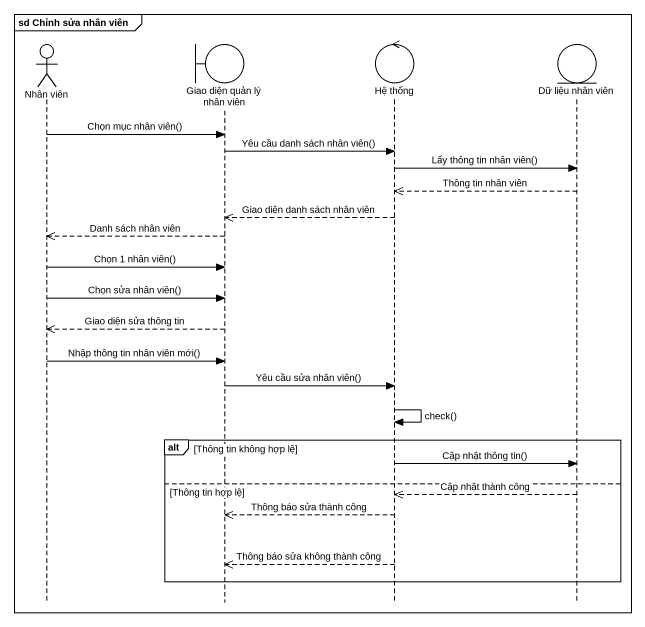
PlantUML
@startuml
mainframe sd Chỉnh sửa nhân viên
hide footbox
actor "Nhân viên" as Nhân_viên
boundary "Giao diện quản lý nhân viên" as Giao_diện_quản_lý_nhân_viên
control "Hệ thống" as Hệ_thống
entity "Dữ liệu nhân viên" as Dữ_liệu_nhân_viên

Nhân_viên -> Giao_diện_quản_lý_nhân_viên : Chọn mục nhân viên()
Giao_diện_quản_lý_nhân_viên -> Hệ_thống : Yêu cầu danh sách nhân viên()
Hệ_thống -> Dữ_liệu_nhân_viên : Lấy thông tin nhân viên()
Dữ_liệu_nhân_viên -->> Hệ_thống : Thông tin nhân viên
Hệ_thống -->> Giao_diện_quản_lý_nhân_viên : Giao diện danh sách nhân viên
Giao_diện_quản_lý_nhân_viên -->> Nhân_viên : Danh sách nhân viên
Nhân_viên -> Giao_diện_quản_lý_nhân_viên : Chọn 1 nhân viên()
Nhân_viên -> Giao_diện_quản_lý_nhân_viên : Chọn sửa nhân viên()
Giao_diện_quản_lý_nhân_viên -->> Nhân_viên : Giao diện sửa thông tin
Nhân_viên -> Giao_diện_quản_lý_nhân_viên : Nhập thông tin nhân viên mới()
Giao_diện_quản_lý_nhân_viên -> Hệ_thống : Yêu cầu sửa nhân viên()
Hệ_thống -> Hệ_thống : check()
alt Thông tin không hợp lệ
  Hệ_thống -> Dữ_liệu_nhân_viên : Cập nhật thông tin()
else Thông tin hợp lệ
  Dữ_liệu_nhân_viên -->> Hệ_thống : Cập nhật thành công
  Hệ_thống -->> Giao_diện_quản_lý_nhân_viên : Thông báo sửa thành công
  Hệ_thống -->> Giao_diện_quản_lý_nhân_viên : Thông báo sửa không thành công
end
@enduml
